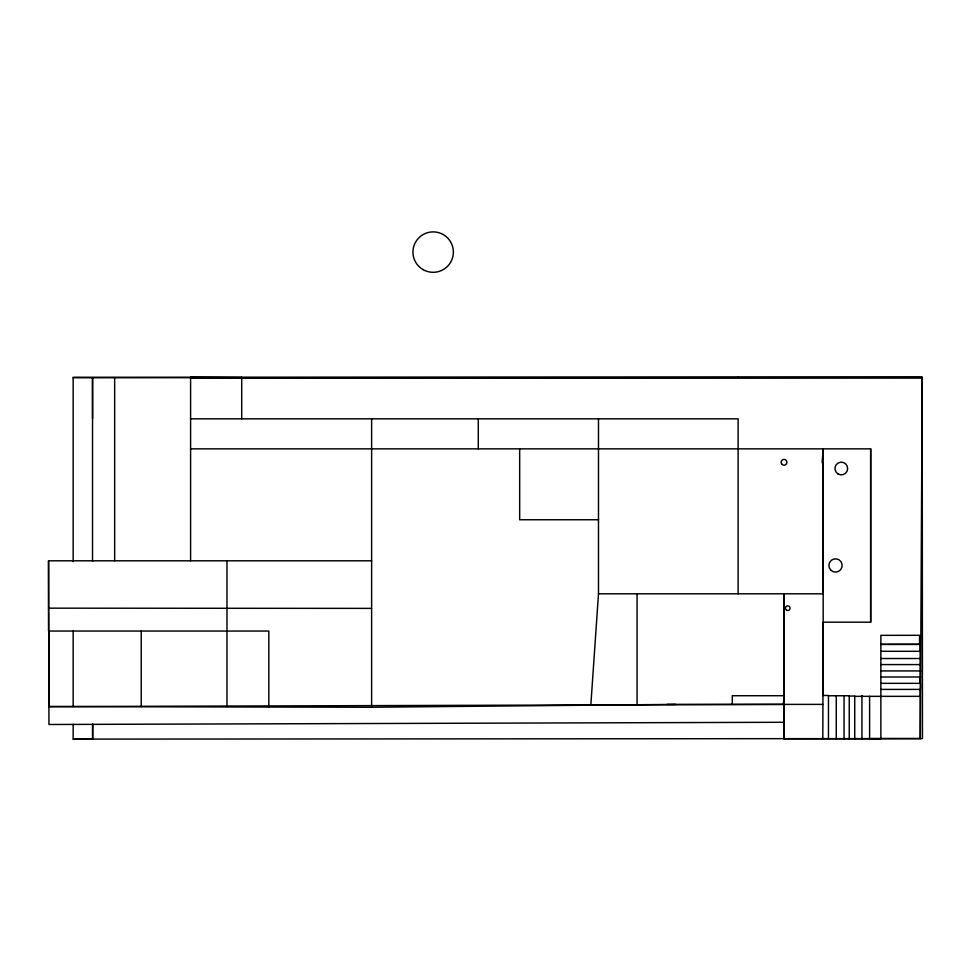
<?xml version="1.0" encoding="UTF-8"?>
<svg xmlns="http://www.w3.org/2000/svg" width="971" height="971" viewBox="0 0 971 971"><rect width="100%" height="100%" fill="white"/><g stroke="black" fill="none" stroke-linecap="round" stroke-linejoin="round"><path stroke-width="1.46" d="M371.626 560.801L48.55 560.801L48.914 706.585L371.626 707.252L371.626 418.829M784.131 704.388L784.18 722.278L48.963 724.487L48.914 706.585L783.33 704.388L784.131 695.722L784.131 593.803L784.131 738.773L880.867 738.773L880.867 635.337L919.549 635.313L919.561 644.343L880.867 644.368L919.84 644.368L919.84 651.298M822.813 738.773L823.177 622.18L870.671 622.18L870.671 448.857L190.595 448.857M823.177 694.799L823.177 448.857L822.17 461.917L823.105 465.437L823.177 592.589M784.131 738.773L784.18 722.278M871.157 738.591L920.302 738.591L922.219 377.246L73.165 377.246L73.165 561.566M590.878 704.388L598.488 593.803L598.488 418.829M371.626 707.252L675.658 704.388M73.165 377.768L922.219 377.246L922.219 378.12M190.595 378.12L922.219 378.12L922.45 738.579L73.165 739.113L73.165 724.33M190.595 418.829L738.13 418.829L738.13 593.803M598.488 519.752L519.667 519.752L519.667 448.857M598.488 593.803L823.177 593.803M48.55 608.162L371.577 608.38M880.867 651.298L920.132 651.298L920.132 676.993M880.867 658.52L920.132 658.52M880.867 664.577L920.132 664.577M880.867 670.925L920.714 670.925M880.867 676.993L920.714 676.993M880.867 683.341L920.423 683.341L920.423 689.41L880.867 689.41M822.68 695.467L828.457 695.467L828.457 738.773M784.131 695.722L732.292 695.722L732.292 704.388M828.457 695.758L849.249 695.758L849.249 738.773M849.249 696.049L854.735 696.049L854.735 738.773M854.735 696.341L920.302 696.341L920.302 738.591M666.907 704.388L822.813 704.388M73.165 739.113L92.536 739.113L92.536 724.33M190.595 560.801L190.595 377.246L241.706 377.537M190.595 377.246L190.692 378.12M92.561 418.586L92.536 377.768L92.536 561.287M92.755 723.978L92.767 739.101M920.132 689.41L920.132 696.341M919.84 676.993L919.84 683.341M870.671 448.857L870.671 622.18M869.603 696.341L869.603 738.773M861.945 695.564L861.945 738.773M844.054 695.758L844.054 738.773M836.249 695.758L836.249 738.773M738.13 377.246L738.13 378.12M637.073 593.803L637.073 704.752M478.29 418.829L478.29 448.857M268.833 706.779L268.833 631.053L48.55 631.053L48.55 560.801M241.706 377.246L241.706 418.829M226.971 560.801L226.971 706.585M141.232 631.053L141.232 706.585M114.663 377.537L114.663 560.801M73.165 631.053L73.165 706.585M48.914 631.053L48.914 706.585M786.571 610.176A2.306 2.306 0 0 0 790.054 608.21A2.306 2.306 0 0 0 786.619 606.171A2.306 2.306 0 0 0 786.571 610.176M782.043 464.393A2.889 2.889 0 0 0 786.826 462.949A2.889 2.889 0 0 0 783.184 459.526A2.889 2.889 0 0 0 782.043 464.393M837.9 473.884A6.348 6.348 0 0 0 847.647 468.775A6.348 6.348 0 0 0 838.349 462.9A6.348 6.348 0 0 0 837.9 473.884M423.053 269.598A20.209 20.209 0 0 0 453.372 252.096A20.209 20.209 0 0 0 423.053 234.594A20.209 20.209 0 0 0 423.053 269.598M830.824 570.147A6.639 6.639 0 0 0 841.942 567.173A6.639 6.639 0 0 0 833.81 559.041A6.639 6.639 0 0 0 830.824 570.147"/></g></svg>
